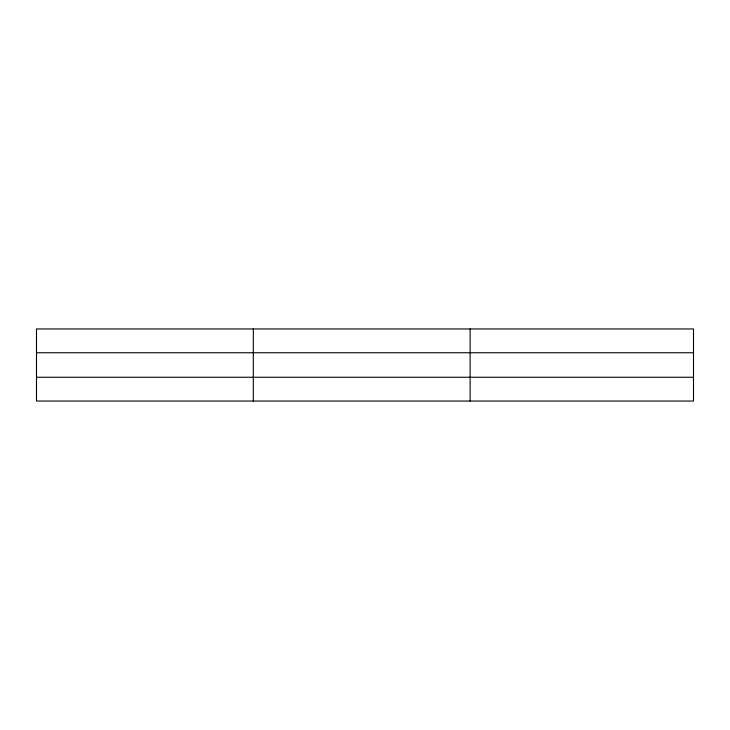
<?xml version="1.0" encoding="UTF-8"?>
<svg xmlns="http://www.w3.org/2000/svg" width="730" height="730" viewBox="0 0 730 730"><rect width="100%" height="100%" fill="white"/><g stroke="black" fill="none" stroke-linecap="round" stroke-linejoin="round"><path stroke-width="1.09" d="M253.31 401.044L253.31 328.956M470.12 401.044L470.12 328.956M693.5 352.745L693.5 328.956L36.5 328.956L36.5 401.044L693.5 401.044L693.5 352.745L36.5 352.745M36.5 377.255L693.5 377.255"/></g></svg>
